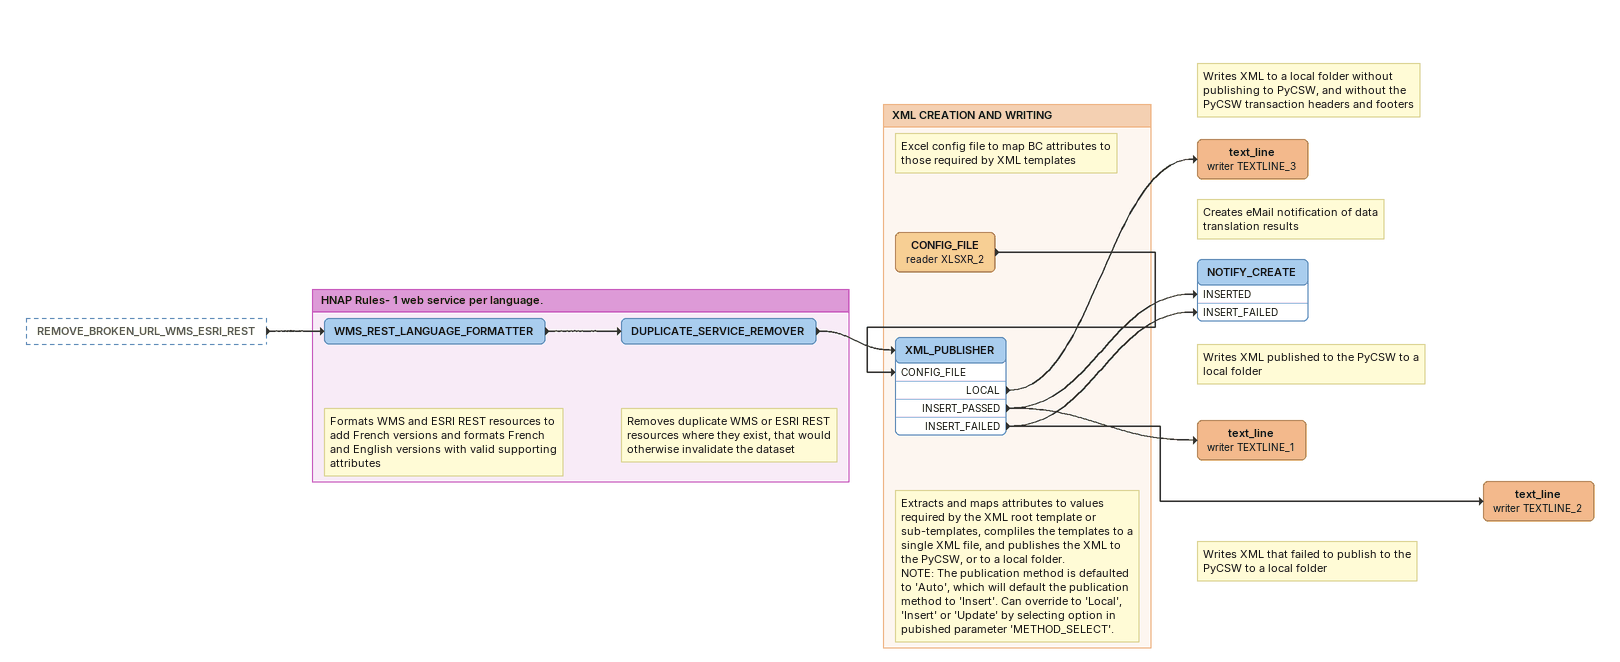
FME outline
REMOVE_BROKEN_URL_WMS_ESRI_REST [outside]
    -> WMS_REST_LANGUAGE_FORMATTER
Note: Writes XML to a local folder without publishing to PyCSW, and without the PyCSW transaction headers and footers
text_line (writer TEXTLINE_3)
Note: Creates eMail notification of data translation results
NOTIFY_CREATE
Note: Writes XML published to the PyCSW to a local folder
text_line (writer TEXTLINE_1)
Note: Writes XML that failed to publish to the PyCSW to a local folder
text_line (writer TEXTLINE_2)

Bookmark: HNAP Rules- 1 web service per language.
Note: Formats WMS and ESRI REST resources to add French versions and formats French and English versions with valid supporting attributes
WMS_REST_LANGUAGE_FORMATTER
    -> DUPLICATE_SERVICE_REMOVER
Note: Removes duplicate WMS or ESRI REST resources where they exist, that would otherwise invalidate the dataset
DUPLICATE_SERVICE_REMOVER
    -> XML_PUBLISHER

Bookmark: XML CREATION AND WRITING
Note: Excel config file to map BC attributes to those required by XML templates
CONFIG_FILE (reader XLSXR_2)
    -> XML_PUBLISHER [CONFIG_FILE]
Note: Extracts and maps attributes to values required by the XML root template or sub-templates, compliles the templates to a single XML file, and publishes the XML to the PyCSW, or to a local folder. / NOTE: The publication method is defaulted to 'Auto', which will default the publication method to 'Insert'. Can override to 'Local', 'Insert' or 'Update' by selecting option in pubished parameter 'METHOD_SELECT'.
XML_PUBLISHER
    LOCAL -> text_line (writer TEXTLINE_3)
    INSERT_PASSED -> NOTIFY_CREATE [INSERTED]
    INSERT_PASSED -> text_line (writer TEXTLINE_1)
    INSERT_FAILED -> NOTIFY_CREATE [INSERT_FAILED]
    INSERT_FAILED -> text_line (writer TEXTLINE_2)
